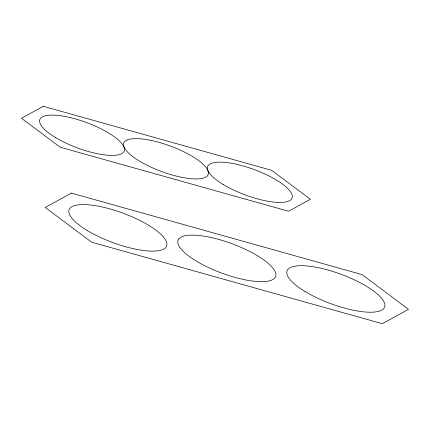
<?xml version="1.0" encoding="UTF-8"?>
<svg xmlns="http://www.w3.org/2000/svg" width="430" height="430" viewBox="0 0 430 430"><rect width="100%" height="100%" fill="white"/><g stroke="black" fill="none" stroke-linecap="round" stroke-linejoin="round"><path stroke-width="0.64" d="M178.832 238.951L178.369 239.644A52.025 15.561 20.4 0 0 183.196 251.324L184.427 252.496A52.025 15.561 20.4 0 0 234.656 277.296A52.025 15.561 20.4 0 0 274.872 277.85L275.334 277.151A52.025 15.561 20.4 0 0 270.508 265.471L269.277 264.305A52.025 15.561 20.4 0 0 219.047 239.499A52.025 15.561 20.4 0 0 178.832 238.951M43.322 106.312L21.5 118.288L60.227 147.232L288.573 211.243L310.401 199.273L271.674 170.323L43.322 106.312M71.391 193.113L45.204 207.48L91.671 242.214L382.308 323.688L408.5 309.32L362.033 274.587L71.391 193.113M127.086 140.003L126.237 140.411A45.059 13.475 20.4 0 0 132.999 156.778L134.45 157.831A45.059 13.475 20.4 0 0 204.814 177.552L205.658 177.144A45.059 13.475 20.4 0 0 198.897 160.777L197.451 159.729A45.059 13.475 20.4 0 0 127.086 140.003M223.197 184.508A45.059 13.475 20.4 0 0 291.836 198.536A45.059 13.475 20.4 0 0 234.517 163.841A45.059 13.475 20.4 0 0 223.197 184.508M55.4 137.471A45.059 13.475 20.4 0 0 124.033 151.5A45.059 13.475 20.4 0 0 66.715 116.804A45.059 13.475 20.4 0 0 55.4 137.471M87.086 230.405A52.025 15.561 20.4 0 0 166.346 246.6A52.025 15.561 20.4 0 0 100.158 206.54A52.025 15.561 20.4 0 0 87.086 230.405M305.063 291.508A52.025 15.561 20.4 0 0 384.323 307.708A52.025 15.561 20.4 0 0 318.135 267.643A52.025 15.561 20.4 0 0 305.063 291.508"/></g></svg>
